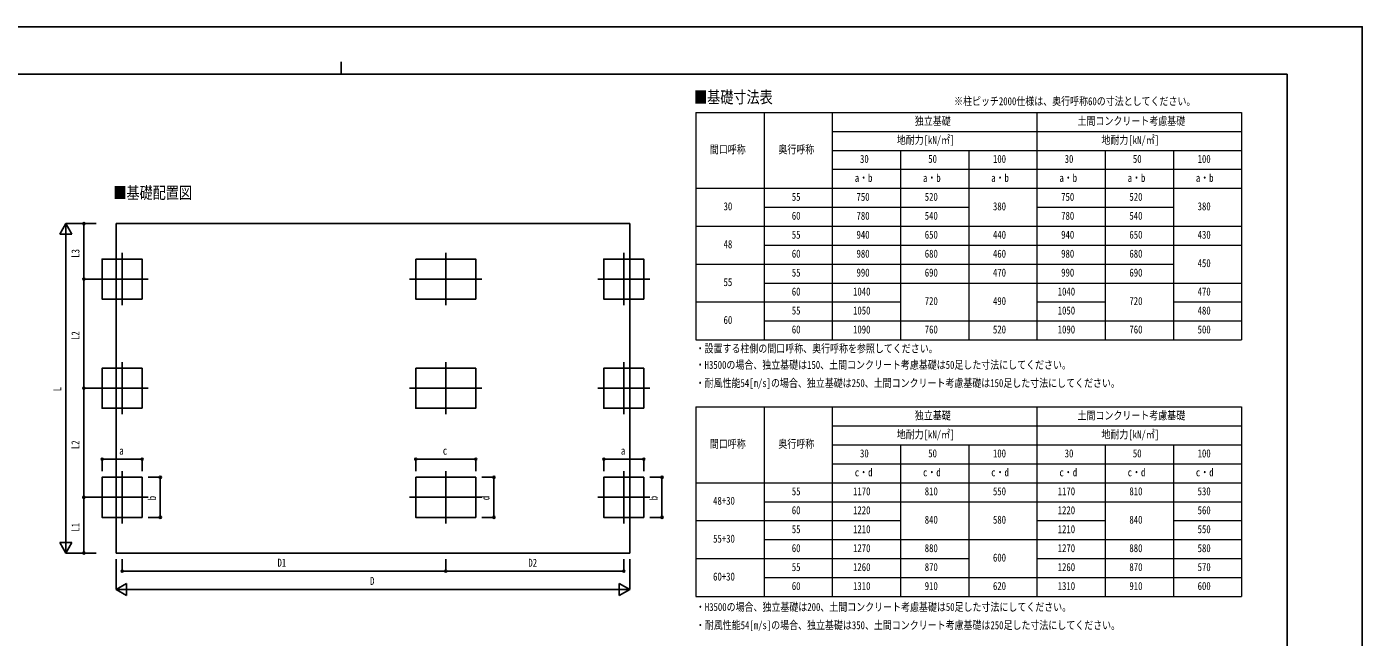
# Model space of a CAD drawing. Units: millimetres, scale not verified. Extents: x -16820 to 16820, y -11880 to 11880.
# Drawn here: x -5205 to 16820, y 1811 to 11880 of the extents above; entities that cross this region are included whole.
import ezdxf
from ezdxf.enums import TextEntityAlignment as Align

# ---------------------------------------------------------------- set-up
doc = ezdxf.new("R2010")
doc.units = ezdxf.units.MM
doc.header["$LTSCALE"] = 50
doc.layers.add('0-1_TABLE1', color=7, linetype='Continuous', lineweight=18)
for name, color, linetype in [('0-2_USER1', 3, 'Continuous'), ('0-3_YKK_12', 2, 'Continuous'), ('0-5_YKK_A1', 4, 'Continuous'), ('0-6_YKK_D', 6, 'Continuous'), ('0-7_YKK_ZWAK', 7, 'Continuous')]:
    doc.layers.add(name, color=color, linetype=linetype)
doc.styles.add('ＭＳ ゴシック', font='')
doc.styles.get('ＭＳ ゴシック').set_extended_font_data('MS Gothic')

msp = doc.modelspace()

# ---------------------------------------------------------------- linework, layer by layer
at = {"layer": '0-1_TABLE1'}
for p, q in [((5830.08, 10465.45), (14830.08, 10465.45)), ((5830.08, 10465.45), (5830.08, 6715.45)), ((6955.08, 10465.45), (6955.08, 6715.45)), ((8080.08, 10465.45), (8080.08, 6715.45)), ((11455.08, 10465.45), (11455.08, 6715.45)), ((14830.08, 10465.45), (14830.08, 6715.45)), ((8080.08, 10152.95), (14830.08, 10152.95)), ((8080.08, 9840.45), (14830.08, 9840.45)), ((9205.08, 9840.45), (9205.08, 6715.45)), ((10330.08, 9840.45), (10330.08, 6715.45)), ((12580.08, 9840.45), (12580.08, 6715.45)), ((13705.08, 9840.45), (13705.08, 6715.45)), ((8080.08, 9527.95), (14830.08, 9527.95)), ((6955.08, 8902.95), (10330.08, 8902.95)), ((11455.08, 8902.95), (13705.08, 8902.95)), ((5830.08, 8590.45), (14830.08, 8590.45)), ((6955.08, 8277.95), (14830.08, 8277.95)), ((5830.08, 7965.45), (13705.08, 7965.45)), ((6955.08, 7652.95), (14830.08, 7652.95)), ((5830.08, 7340.45), (9205.08, 7340.45)), ((11455.08, 7340.45), (12580.08, 7340.45)), ((13705.08, 7340.45), (14830.08, 7340.45)), ((6955.08, 7027.95), (14830.08, 7027.95)), ((5830.08, 5609.31), (14830.08, 5609.31)), ((5830.08, 5609.31), (5830.08, 2484.31)), ((6955.08, 5609.31), (6955.08, 2484.31)), ((8080.08, 5609.31), (8080.08, 2484.31)), ((11455.08, 5609.31), (11455.08, 2484.31)), ((8080.08, 5296.81), (14830.08, 5296.81)), ((8080.08, 4984.31), (14830.08, 4984.31)), ((9205.08, 4984.31), (9205.08, 2484.31)), ((10330.08, 4984.31), (10330.08, 2484.31)), ((12580.08, 4984.31), (12580.08, 2484.31)), ((13705.08, 4984.31), (13705.08, 2484.31)), ((8080.08, 4671.81), (14830.08, 4671.81)), ((5830.08, 4359.31), (14830.08, 4359.31)), ((6955.08, 4046.81), (14830.08, 4046.81)), ((5830.08, 3734.31), (9205.08, 3734.31)), ((11455.08, 3734.31), (12580.08, 3734.31)), ((13705.08, 3734.31), (14830.08, 3734.31)), ((6955.08, 3421.81), (14830.08, 3421.81)), ((5830.08, 3109.31), (10330.08, 3109.31)), ((11455.08, 3109.31), (14830.08, 3109.31)), ((6955.08, 2796.81), (14830.08, 2796.81))]:
    msp.add_line(p, q, dxfattribs=at)
for points in [[(5830.08, 9215.45), (6955.08, 9215.45), (8080.08, 9215.45), (14830.08, 9215.45)], [(5830.08, 6715.45), (6955.08, 6715.45), (14830.08, 6715.45)], [(14830.08, 5609.31), (14830.08, 3734.31), (14830.08, 3421.81), (14830.08, 2484.31)], [(5830.08, 2484.31), (6955.08, 2484.31), (14830.08, 2484.31)]]:
    msp.add_lwpolyline(points, dxfattribs=at)
at = {"layer": '0-3_YKK_12'}
for p, q in [((-3631.42, 8148.82), (-3631.42, 7288.82)), ((1705.08, 8148.82), (1705.08, 7288.82)), ((4641.58, 8148.82), (4641.58, 7288.82)), ((-3201.42, 7718.82), (-4061.42, 7718.82)), ((2300.08, 7718.82), (1110.08, 7718.82)), ((5071.58, 7718.82), (4211.58, 7718.82)), ((-3631.42, 6348.82), (-3631.42, 5488.82)), ((1705.08, 6348.82), (1705.08, 5488.82)), ((4641.58, 6348.82), (4641.58, 5488.82)), ((-3201.42, 5918.82), (-4061.42, 5918.82)), ((2300.08, 5918.82), (1110.08, 5918.82)), ((5071.58, 5918.82), (4211.58, 5918.82)), ((-3631.42, 4548.82), (-3631.42, 3688.82)), ((1705.08, 4548.82), (1705.08, 3688.82)), ((4641.58, 4548.82), (4641.58, 3688.82)), ((-3201.42, 4118.82), (-4061.42, 4118.82)), ((2300.08, 4118.82), (1110.08, 4118.82)), ((5071.58, 4118.82), (4211.58, 4118.82))]:
    msp.add_line(p, q, dxfattribs=at)
at = {"layer": '0-5_YKK_A1'}
for p, q in [((-3729.92, 8632), (-3729.92, 3200.22)), ((4971.58, 4448.82), (4311.58, 4448.82)), ((-3729.92, 3200.22), (4740.08, 3200.22))]:
    msp.add_line(p, q, dxfattribs=at)
msp.add_lwpolyline([(-3729.92, 8632), (4740.08, 8632), (4740.08, 3200.22)], dxfattribs=at)
for points in [[(-3301.42, 7388.82), (-3301.42, 8048.82), (-3961.42, 8048.82), (-3961.42, 7388.82)], [(1210.08, 8048.82), (2200.08, 8048.82), (2200.08, 7388.82), (1210.08, 7388.82)], [(4971.58, 7388.82), (4971.58, 8048.82), (4311.58, 8048.82), (4311.58, 7388.82)], [(-3301.42, 5588.82), (-3301.42, 6248.82), (-3961.42, 6248.82), (-3961.42, 5588.82)], [(1210.08, 6248.82), (2200.08, 6248.82), (2200.08, 5588.82), (1210.08, 5588.82)], [(4971.58, 5588.82), (4971.58, 6248.82), (4311.58, 6248.82), (4311.58, 5588.82)], [(-3301.42, 3788.82), (-3301.42, 4448.82), (-3961.42, 4448.82), (-3961.42, 3788.82)], [(1210.08, 4448.82), (2200.08, 4448.82), (2200.08, 3788.82), (1210.08, 3788.82)], [(4971.58, 3788.82), (4971.58, 4448.82), (4311.58, 4448.82), (4311.58, 3788.82)]]:
    msp.add_lwpolyline(points, close=True, dxfattribs=at)
at = {"layer": '0-6_YKK_D'}
for p, q in [((-4561.42, 8632), (-4661.42, 8458.79)), ((-4061.42, 8632), (-4562.42, 8632)), ((-4561.42, 8632), (-4461.42, 8458.79)), ((-4561.42, 8632), (-4561.42, 8285.59)), ((-4061.42, 8632), (-4262.42, 8632)), ((-4261.42, 7718.82), (-4261.42, 8632)), ((-4661.42, 8458.79), (-4461.42, 8458.79)), ((-4561.42, 3400.22), (-4561.42, 8432)), ((-4061.42, 7718.82), (-4262.42, 7718.82)), ((-4061.42, 7718.82), (-4262.42, 7718.82)), ((-4261.42, 5918.82), (-4261.42, 7718.82)), ((-4061.42, 5918.82), (-4263.54, 5918.93)), ((-4263.54, 4118.93), (-4262.54, 5918.93)), ((-4061.42, 5918.82), (-4262.42, 5918.82)), ((-3961.42, 4548.82), (-3961.42, 4749.82)), ((-3301.42, 4748.82), (-3961.42, 4748.82)), ((-3301.42, 4548.82), (-3301.42, 4749.82)), ((1210.08, 4548.82), (1210.08, 4749.82)), ((2200.08, 4748.82), (1210.08, 4748.82)), ((2200.08, 4548.82), (2200.08, 4749.82)), ((4311.58, 4548.82), (4311.58, 4749.82)), ((4971.58, 4748.82), (4311.58, 4748.82)), ((4971.58, 4548.82), (4971.58, 4749.82)), ((-3201.42, 4448.82), (-3000.42, 4448.82)), ((-3001.42, 3788.82), (-3001.42, 4448.82)), ((2300.08, 4448.82), (2501.08, 4448.82)), ((2500.08, 3788.82), (2500.08, 4448.82)), ((5071.58, 4448.82), (5272.58, 4448.82)), ((5271.58, 3788.82), (5271.58, 4448.82)), ((-4061.42, 4118.82), (-4264.54, 4118.93)), ((-4061.42, 4118.82), (-4262.42, 4118.82)), ((-4261.42, 3200.22), (-4261.42, 4118.82)), ((-3201.42, 3788.82), (-3000.42, 3788.82)), ((2300.08, 3788.82), (2501.08, 3788.82)), ((5071.58, 3788.82), (5272.58, 3788.82)), ((-4561.42, 3200.22), (-4561.42, 3546.63)), ((-4561.42, 3200.22), (-4661.42, 3373.42)), ((-4461.42, 3373.42), (-4661.42, 3373.42)), ((-4561.42, 3200.22), (-4461.42, 3373.42)), ((-4061.42, 3200.22), (-4562.42, 3200.22)), ((-4061.42, 3200.22), (-4262.42, 3200.22)), ((-3729.92, 3100.22), (-3729.92, 2599.22)), ((-3631.42, 3100.22), (-3631.46, 2900.31)), ((1705.08, 3100.22), (1705.04, 2899.31)), ((1705.08, 3100.22), (1705.08, 2899.22)), ((4641.58, 3100.22), (4641.58, 2899.22)), ((4740.08, 3100.22), (4740.08, 2599.22)), ((1705.04, 2900.31), (-3631.46, 2901.31)), ((1705.08, 2900.22), (4641.58, 2900.22)), ((-3729.92, 2600.22), (-3556.72, 2700.22)), ((-3556.72, 2500.22), (-3556.72, 2700.22)), ((4740.08, 2600.22), (4566.87, 2700.22)), ((4566.87, 2700.22), (4566.87, 2500.22)), ((-3729.92, 2600.22), (-3556.72, 2500.22)), ((-3729.92, 2600.22), (-3383.51, 2600.22)), ((4540.08, 2600.22), (-3529.92, 2600.22)), ((4740.08, 2600.22), (4393.67, 2600.22)), ((4740.08, 2600.22), (4566.87, 2500.22))]:
    msp.add_line(p, q, dxfattribs=at)
for centre in [(-4261.42, 8632), (-4261.42, 7718.82), (-4261.42, 7718.82), (-4262.54, 5918.93), (-4261.42, 5918.82), (-3961.42, 4748.82), (-3301.42, 4748.82), (1210.08, 4748.82), (2200.08, 4748.82), (4311.58, 4748.82), (4971.58, 4748.82), (-3001.42, 4448.82), (2500.08, 4448.82), (5271.58, 4448.82), (-4263.54, 4118.93), (-4261.42, 4118.82), (-3001.42, 3788.82), (2500.08, 3788.82), (5271.58, 3788.82), (-4261.42, 3200.22), (-3631.46, 2901.31), (1705.04, 2900.31), (1705.08, 2900.22), (4641.58, 2900.22)]:
    msp.add_circle(centre, 17, dxfattribs=at)
at = {"layer": '0-7_YKK_ZWAK'}
for p, q in [((-19.92, 11300), (-19.92, 11100)), ((15580.08, 11100), (-15619.92, 11100)), ((15580.08, 11100), (15580.08, -10100))]:
    msp.add_line(p, q, dxfattribs=at)
msp.add_lwpolyline([(-16820, -11880), (16820, -11880), (16820, 11880), (-16820, 11880)], close=True, dxfattribs=at)

# ---------------------------------------------------------------- texts
at = {"layer": '0-1_TABLE1', "style": 'ＭＳ ゴシック', "width": 0.8}
for s, p in [('独立基礎', (9441.18, 10219.2)), ('土間コンクリート考慮基礎', (12124.98, 10219.2)), ('間口呼称', (6061.38, 9750.45)), ('奥行呼称', (7191.18, 9750.45)), ('地耐力[kN/㎡]', (9143.58, 9906.7)), ('地耐力[kN/㎡]', (12518.58, 9906.7)), ('30', (8536.98, 9594.2)), ('50', (9661.98, 9594.2)), ('100', (10729.38, 9594.2)), ('30', (11911.98, 9594.2)), ('50', (13036.98, 9594.2)), ('100', (14104.38, 9594.2)), ('a・b', (8450.58, 9281.7)), ('a・b', (9575.58, 9281.7)), ('a・b', (10700.58, 9281.7)), ('a・b', (11825.58, 9281.7)), ('a・b', (12950.58, 9281.7)), ('a・b', (14075.58, 9281.7)), ('55', (7411.98, 8969.2)), ('750', (8479.38, 8969.2)), ('520', (9604.38, 8969.2)), ('750', (11854.38, 8969.2)), ('520', (12979.38, 8969.2)), ('30', (6286.98, 8812.95)), ('60', (7411.98, 8656.7)), ('780', (8479.38, 8656.7)), ('540', (9604.38, 8656.7)), ('380', (10729.38, 8812.95)), ('780', (11854.38, 8656.7)), ('540', (12979.38, 8656.7)), ('380', (14104.38, 8812.95)), ('55', (7411.98, 8344.2)), ('940', (8479.38, 8344.2)), ('650', (9604.38, 8344.2)), ('440', (10729.38, 8344.2)), ('940', (11854.38, 8344.2)), ('650', (12979.38, 8344.2)), ('430', (14104.38, 8344.2)), ('48', (6286.98, 8187.95)), ('60', (7411.98, 8031.7)), ('980', (8479.38, 8031.7)), ('680', (9604.38, 8031.7)), ('460', (10729.38, 8031.7)), ('980', (11854.38, 8031.7)), ('680', (12979.38, 8031.7)), ('450', (14104.38, 7875.45)), ('55', (6286.98, 7562.95)), ('55', (7411.98, 7719.2)), ('990', (8479.38, 7719.2)), ('690', (9604.38, 7719.2)), ('470', (10729.38, 7719.2)), ('990', (11854.38, 7719.2)), ('690', (12979.38, 7719.2)), ('60', (7411.98, 7406.7)), ('1040', (8421.78, 7406.7)), ('1040', (11796.78, 7406.7)), ('470', (14104.38, 7406.7)), ('720', (9604.38, 7250.45)), ('490', (10729.38, 7250.45)), ('720', (12979.38, 7250.45)), ('60', (6286.98, 6937.95)), ('55', (7411.98, 7094.2)), ('1050', (8421.78, 7094.2)), ('1050', (11796.78, 7094.2)), ('480', (14104.38, 7094.2)), ('60', (7411.98, 6781.7)), ('1090', (8421.78, 6781.7)), ('760', (9604.38, 6781.7)), ('520', (10729.38, 6781.7)), ('1090', (11796.78, 6781.7)), ('760', (12979.38, 6781.7)), ('500', (14104.38, 6781.7)), ('独立基礎', (9441.18, 5363.06)), ('土間コンクリート考慮基礎', (12124.98, 5363.06)), ('間口呼称', (6061.38, 4894.31)), ('奥行呼称', (7191.18, 4894.31)), ('地耐力[kN/㎡]', (9143.58, 5050.56)), ('地耐力[kN/㎡]', (12518.58, 5050.56)), ('30', (8536.98, 4738.06)), ('50', (9661.98, 4738.06)), ('100', (10729.38, 4738.06)), ('30', (11911.98, 4738.06)), ('50', (13036.98, 4738.06)), ('100', (14104.38, 4738.06)), ('c・d', (8450.58, 4425.56)), ('c・d', (9575.58, 4425.56)), ('c・d', (10700.58, 4425.56)), ('c・d', (11825.58, 4425.56)), ('c・d', (12950.58, 4425.56)), ('c・d', (14075.58, 4425.56)), ('55', (7411.98, 4113.06)), ('1170', (8421.78, 4113.06)), ('810', (9604.38, 4113.06)), ('550', (10729.38, 4113.06)), ('1170', (11796.78, 4113.06)), ('810', (12979.38, 4113.06)), ('530', (14104.38, 4113.06)), ('48+30', (6114.18, 3956.81)), ('60', (7411.98, 3800.56)), ('1220', (8421.78, 3800.56)), ('1220', (11796.78, 3800.56)), ('560', (14104.38, 3800.56)), ('840', (9604.38, 3644.31)), ('580', (10729.38, 3644.31)), ('840', (12979.38, 3644.31)), ('55', (7411.98, 3488.06)), ('1210', (8421.78, 3488.06)), ('1210', (11796.78, 3488.06)), ('550', (14104.38, 3488.06)), ('55+30', (6114.18, 3331.81)), ('60', (7411.98, 3175.56)), ('1270', (8421.78, 3175.56)), ('880', (9604.38, 3175.56)), ('1270', (11796.78, 3175.56)), ('880', (12979.38, 3175.56)), ('580', (14104.38, 3175.56)), ('600', (10729.38, 3019.31)), ('60+30', (6114.18, 2706.81)), ('55', (7411.98, 2863.06)), ('1260', (8421.78, 2863.06)), ('870', (9604.38, 2863.06)), ('1260', (11796.78, 2863.06)), ('870', (12979.38, 2863.06)), ('570', (14104.38, 2863.06)), ('60', (7411.98, 2550.56)), ('1310', (8421.78, 2550.56)), ('910', (9604.38, 2550.56)), ('620', (10729.38, 2550.56)), ('1310', (11796.78, 2550.56)), ('910', (12979.38, 2550.56)), ('600', (14104.38, 2550.56))]:
    msp.add_text(s, height=132, dxfattribs=at).set_placement(p, align=Align.BOTTOM_LEFT)
at = {"layer": '0-2_USER1', "style": 'ＭＳ ゴシック', "width": 0.8}
for s, height, p in [('■基礎寸法表', 197.9, (5801.28, 10559.5)), ('※柱ピッチ2000仕様は、奥行呼称60の寸法としてください。', 132, (10088.23, 10545.53)), ('■基礎配置図', 197.9, (-3774.8, 8984)), ('・設置する柱側の間口呼称、奥行呼称を参照してください。', 132, (5825.81, 6467.32)), ('・H3500の場合、独立基礎は150、土間コンクリート考慮基礎は50足した寸法にしてください。', 132, (5826.98, 6197.42)), ('・耐風性能54[m/s]の場合、独立基礎は250、土間コンクリート考慮基礎は150足した寸法にしてください。', 132, (5826.98, 5897.42)), ('・H3500の場合、独立基礎は200、土間コンクリート考慮基礎は50足した寸法にしてください。', 132, (5830.08, 2204.31)), ('・耐風性能54[m/s]の場合、独立基礎は350、土間コンクリート考慮基礎は250足した寸法にしてください。', 132, (5830.08, 1904.31))]:
    msp.add_text(s, height=height, dxfattribs=at).set_placement(p, align=Align.BOTTOM_LEFT)
at = {"layer": '0-6_YKK_D', "style": 'ＭＳ ゴシック', "width": 0.8}
for s, rotation, p in [('L3', 90, (-4295.42, 8069.81)), ('L2', 90, (-4295.42, 6713.22)), ('L', 90, (-4595.42, 5868.11)), ('L2', 89.968, (-4297.1, 4913.35)), ('b', 90, (-3035.42, 4070.82)), ('d', 90, (2466.08, 4070.82)), ('b', 90, (5237.58, 4070.82)), ('L1', 90, (-4295.42, 3553.92)), ('D1', 359.989, (-1068.8, 2934.83))]:
    msp.add_text(s, height=132, rotation=rotation, dxfattribs=at).set_placement(p, align=Align.BOTTOM_LEFT)
for s, p in [('a', (-3679.42, 4782.82)), ('c', (1657.08, 4782.82)), ('a', (4593.58, 4782.82)), ('D2', (3067.73, 2934.22)), ('D', (457.08, 2634.22))]:
    msp.add_text(s, height=132, dxfattribs=at).set_placement(p, align=Align.BOTTOM_LEFT)

doc.saveas('drawing.dxf')
